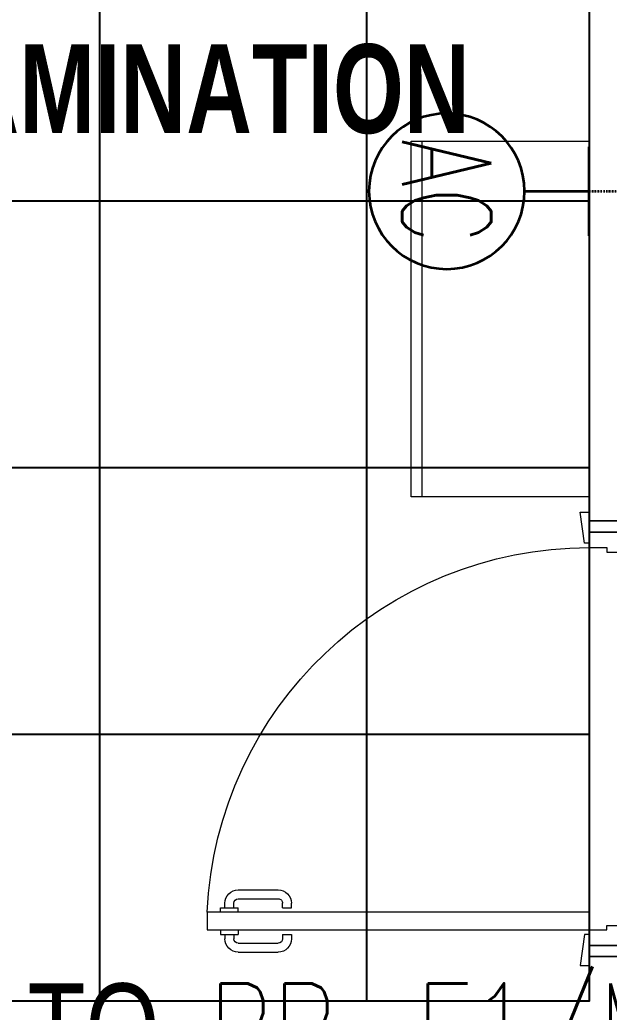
# Model space of a CAD drawing. Extents: x -178977 to 231842, y -29287 to 19916.
# Drawn here: x 22596 to 23921, y -6835 to -4603 of the extents above; entities that cross this region are included whole.
import ezdxf
from ezdxf import colors
from ezdxf.entities.mleader import LeaderData, LeaderLine
from ezdxf.enums import TextEntityAlignment as Align
from ezdxf.math import Vec2, Vec3

# ---------------------------------------------------------------- set-up
doc = ezdxf.new("R2010")
doc.units = 0
doc.header["$LTSCALE"] = 0.25
doc.linetypes.add('DASHDOT', pattern=[25.4, 12.7, -6.35, 0, -6.35])
for name, color, linetype, lineweight in [('01-First Floor-FUR$0$72_EGR_BASE_TEXT', 252, 'Continuous', 5), ('01-First Floor-FUR$0$LOADING', 253, 'Continuous', 5), ('01-First Floor-FUR$0$Walls', 251, 'Continuous', 5), ('01-First Floor-FUR$0$Wooden Joinery', 251, 'Continuous', 5), ('E-LITE-CIRC', 6, 'Continuous', 25), ('E-LITE-CLNG-CNDT', 6, 'DASHDOT', 35), ('E-POWR-CIRC-NUMB', 6, 'Continuous', 25), ('E-POWR-CLNG-CNDT', 6, 'DASHDOT', 35), ('E-POWR-WALL @ 100', 4, 'Continuous', 35)]:
    doc.layers.add(name, color=color, linetype=linetype, lineweight=lineweight)
doc.layers.add('01-First Floor-FUR$0$FALSE CEILING', color=251, linetype='Continuous')
doc.layers.add('E-POWR-IDEN', color=101, linetype='Continuous')
doc.styles.add('01-First Floor-FUR$0$X3G_ENTITY_9EC9', font='swisscl.ttf', dxfattribs={"height": 0.2})
doc.styles.add('DC_SIMPLEX', font='SIMPLEX.shx', dxfattribs={"width": 0.7})

# ---------------------------------------------------------------- blocks, each defined once
blk = doc.blocks.new('01-First Floor-FUR$0$A$C72370EFE')
at = {"layer": '01-First Floor-FUR$0$Wooden Joinery'}
for p, q in [((-0.01, -0.04), (-0.02, -0.04)), ((-0.01, -0.03), (-0.01, -0.07)), ((0, -0.03), (-0.01, -0.03)), ((0.04, -0.03), (0.05, -0.03)), ((0.05, -0.03), (0.05, -0.07)), ((0.05, -0.04), (0.06, -0.04)), ((-0.01, -0.06), (-0.02, -0.06)), ((0.05, -0.06), (0.06, -0.06)), ((-0.05, -0.07), (-0.05, -0.16)), ((-0.03, -0.07), (-0.03, -0.16)), ((0, -0.07), (-0.01, -0.07)), ((0.04, -0.07), (0.05, -0.07)), ((0.07, -0.07), (0.07, -0.16)), ((0.09, -0.07), (0.09, -0.16)), ((-0.01, -0.17), (-0.02, -0.17)), ((-0.01, -0.17), (-0.01, -0.19)), ((0.05, -0.17), (0.06, -0.17)), ((0.05, -0.17), (0.05, -0.19)), ((-0.01, -0.19), (-0.02, -0.19)), ((0.05, -0.19), (0.06, -0.19))]:
    blk.add_line(p, q, dxfattribs=at)
for centre, radius, start, end in [((-0.02, -0.07), 0.03, 90, 180), ((0.06, -0.07), 0.03, 0, 90), ((-0.02, -0.07), 0.01, 90, 180), ((0.06, -0.07), 0.01, 0, 90), ((-0.02, -0.16), 0.03, 180, 270), ((-0.02, -0.16), 0.01, 180, 270), ((0.06, -0.16), 0.01, 270, 0), ((0.06, -0.16), 0.03, 270, 0)]:
    blk.add_arc(centre, radius, start, end, dxfattribs=at)
blk = doc.blocks.new('01-First Floor-FUR$0$A$C5DAD61B4')
at = {"layer": '01-First Floor-FUR$0$Wooden Joinery'}
for points in [[(80, 959.1), (80, 969.1), (10, 979.1), (10, 959.1)], [(940, 959.1), (940, 969.1), (1010, 979.1), (1010, 959.1)], [(70, 859.1), (70, 849.1), (0, 839.1), (0, 859.1)], [(120, 859.1), (120, 0), (80, 0), (80, 859.1)], [(950, 859.1), (950, 849.1), (1020, 839.1), (1020, 859.1)]]:
    blk.add_lwpolyline(points, close=True, dxfattribs=at)
for points in [[(45, 859.1), (45, 959.1), (20, 959.1), (20, 859.1), (45, 859.1)], [(45, 859.1), (80, 859.1), (80, 899.1), (90, 899.1), (90, 959.1), (45, 959.1), (45, 859.1)], [(975, 859.1), (940, 859.1), (940, 899.1), (930, 899.1), (930, 959.1), (975, 959.1), (975, 859.1)], [(975, 859.1), (975, 959.1), (1000, 959.1), (1000, 859.1), (975, 859.1)]]:
    blk.add_lwpolyline(points, dxfattribs=at)
blk.add_arc((80, 859.1), 860, 272.666, 0, dxfattribs=at)
at = {"layer": '01-First Floor-FUR$0$Wooden Joinery', "xscale": 999.9999999998854, "yscale": 999.9999999998854, "zscale": 999.9999999998854, "rotation": 180}
blk.add_blockref('01-First Floor-FUR$0$A$C72370EFE', (120, 0), dxfattribs=at)
blk = doc.blocks.new('01-First Floor-FUR$0$GF21027-P')
at = {"layer": '01-First Floor-FUR$0$LOADING'}
for p, q in [((0.4, 0.4), (-0.4, 0.4)), ((-0.4, 0.4), (-0.4, 0)), ((0.4, 0), (0.4, 0.4)), ((-0.4, 0.025), (0.4, 0.025)), ((-0.4, 0), (0.4, 0))]:
    blk.add_line(p, q, dxfattribs=at)
blk = doc.blocks.new('01-First Floor-FUR')
at = {"layer": '01-First Floor-FUR$0$FALSE CEILING', "linetype": 'Continuous'}
for p, q in [((22776, -6810), (22776, -2810)), ((23376, -6810), (23376, -2810)), ((20376, -5010), (23876, -5010)), ((20376, -5610), (23876, -5610)), ((20376, -6210), (23876, -6210))]:
    blk.add_line(p, q, dxfattribs=at)
at = {"layer": '01-First Floor-FUR$0$FALSE CEILING'}
blk.add_lwpolyline([(20376, -2810), (23876, -2810), (23876, -6810), (20376, -6810)], close=True, dxfattribs=at)
at = {"layer": '01-First Floor-FUR$0$Walls'}
for p, q in [((23876, -3411.9), (23876, -5730)), ((23876, -5730), (23976, -5730)), ((23876, -6710), (23876, -6810)), ((23876, -6710), (23976, -6710)), ((21976, -6810), (23876, -6810))]:
    blk.add_line(p, q, dxfattribs=at)
at = {"layer": '01-First Floor-FUR$0$LOADING', "color": 1, "xscale": -1000, "yscale": 1000, "zscale": 1000, "rotation": 269.9999999790882}
blk.add_blockref('01-First Floor-FUR$0$GF21027-P', (23476, -5275.9, -0.1), dxfattribs=at)
at = {"layer": '01-First Floor-FUR$0$Wooden Joinery', "xscale": -1, "rotation": 270}
blk.add_blockref('01-First Floor-FUR$0$A$C5DAD61B4', (23016.9, -6730), dxfattribs=at)
at = {"layer": '01-First Floor-FUR$0$72_EGR_BASE_TEXT', "insert": (21990.5, -4324.1, 0), "char_height": 200, "width": 3714.666, "attachment_point": 2, "style": '01-First Floor-FUR$0$X3G_ENTITY_9EC9'}
blk.add_mtext('{\\fSwis721 LtCn BT|b1|i0|c0|p34;OBSTETRICS AND GYNAECOLOGY CONSULTATION / EXAMINATION ROOM}', dxfattribs=at)
blk = doc.blocks.new('ARR0W')
at = {"color": 45}
blk.add_ellipse((0, 0), major_axis=(0.4, 0), ratio=0.4, dxfattribs=at)
at = {"color": 45, "ltscale": 0.5}
blk.add_solid([(-1.4, 0.167), (-0.4, 0), (-1.4, -0.167)], dxfattribs=at)
blk = doc.blocks.new('*U127')
for p, q in [((0, 1.45), (0, 0)), ((1, 0), (-1, 0))]:
    blk.add_line(p, q)
blk.add_circle((0, 3.2), 1.75)
at = {"layer": 'E-POWR-CIRC-NUMB', "style": 'DC_SIMPLEX', "width": 0.7, "flags": 8}
blk.add_attdef('CIRCUIT', (3.364, 5.671), '', height=2, rotation=360, dxfattribs=at)
at = {"layer": 'E-POWR-IDEN', "style": 'DC_SIMPLEX', "width": 0.7, "flags": 8}
blk.add_attdef('TYPE', text='', height=2, rotation=360, dxfattribs=at).set_placement((0, 3.2), align=Align.MIDDLE_CENTER)

msp = doc.modelspace()

# ---------------------------------------------------------------- linework, layer by layer
at = {"layer": 'E-POWR-CLNG-CNDT', "elevation": -0.1}
msp.add_lwpolyline([(23876, -4988.3), (25580, -4988.3)], dxfattribs=at)

# ---------------------------------------------------------------- block references
at = {"layer": 'E-LITE-CLNG-CNDT'}
msp.add_blockref('01-First Floor-FUR', (0, 0), dxfattribs=at)
at = {"layer": 'E-POWR-WALL @ 100'}
ref = msp.add_blockref('*U127', (23876, -4988.3, -0.1), dxfattribs=dict(at, xscale=-100, yscale=100, zscale=100, rotation=90))
ref.add_attrib('TYPE', 'AC', dxfattribs={"layer": 'E-POWR-IDEN', "height": 200, "rotation": 270, "style": 'DC_SIMPLEX', "width": 0.7, "flags": 8}).set_placement((23556, -4988.3, -0.1), align=Align.MIDDLE_CENTER)

# ---------------------------------------------------------------- leaders
at = {"layer": 'E-LITE-CIRC'}
ml = msp.add_multileader_mtext('Standard', dxfattribs=at)
ml.set_content('{\\Fdc_el_romans|c0;\\W0.8;TO\\Fromans|c0; \\Fsimplex|c0;PP-F1/M7}', color=256, style='DC_SIMPLEX')
ml.set_leader_properties()
ml.set_arrow_properties(name='ARR0W')
ml.build(insert=Vec2(0, 0))
ml.multileader.update_dxf_attribs({"dogleg_length": 200, "arrow_head_size": 140, "scale": 100})
ctx = ml.context
ctx.base_point, ctx.scale, ctx.char_height, ctx.arrow_head_size, ctx.landing_gap_size, ctx.plane_origin, ctx.plane_x_axis, ctx.plane_y_axis = Vec3(22360, -6903.7, 14.8), 100, 200, 140, 140, Vec3(31423.9, 1907.1, 14.8), Vec3(1, -0.000001, 0), Vec3(0.000001, 1, 0)
ctx.text_align_type = 2
notes = []
notes.append((ctx, [(1, (1, 1, 0), (24447.8, -6903.7, 14.8), (-1, 0.000001, 0), 108.8, [(0, [(24666.8, -7488.4, 14.8)], 0, [])])]))
ctx.mtext.insert, ctx.mtext.text_direction, ctx.mtext.rotation, ctx.mtext.alignment, ctx.mtext.flow_direction = Vec3(24199, -6770.4, 14.8), Vec3(1, -0.000001, 0), 6.283185, 3, 5
for ctx, leaders in notes:
    for number, flags, end, landing, length, lines in leaders:
        leader = LeaderData()
        leader.index, (leader.has_last_leader_line, leader.has_dogleg_vector, leader.attachment_direction) = number, flags
        leader.last_leader_point, leader.dogleg_vector, leader.dogleg_length = Vec3(end), Vec3(landing), length
        for number, points, colour, breaks in lines:
            line = LeaderLine()
            line.index, line.vertices, line.color, line.breaks = number, Vec3.list(points), colors.encode_raw_color(colour), breaks
            leader.lines.append(line)
        ctx.leaders.append(leader)

doc.saveas('drawing.dxf')
